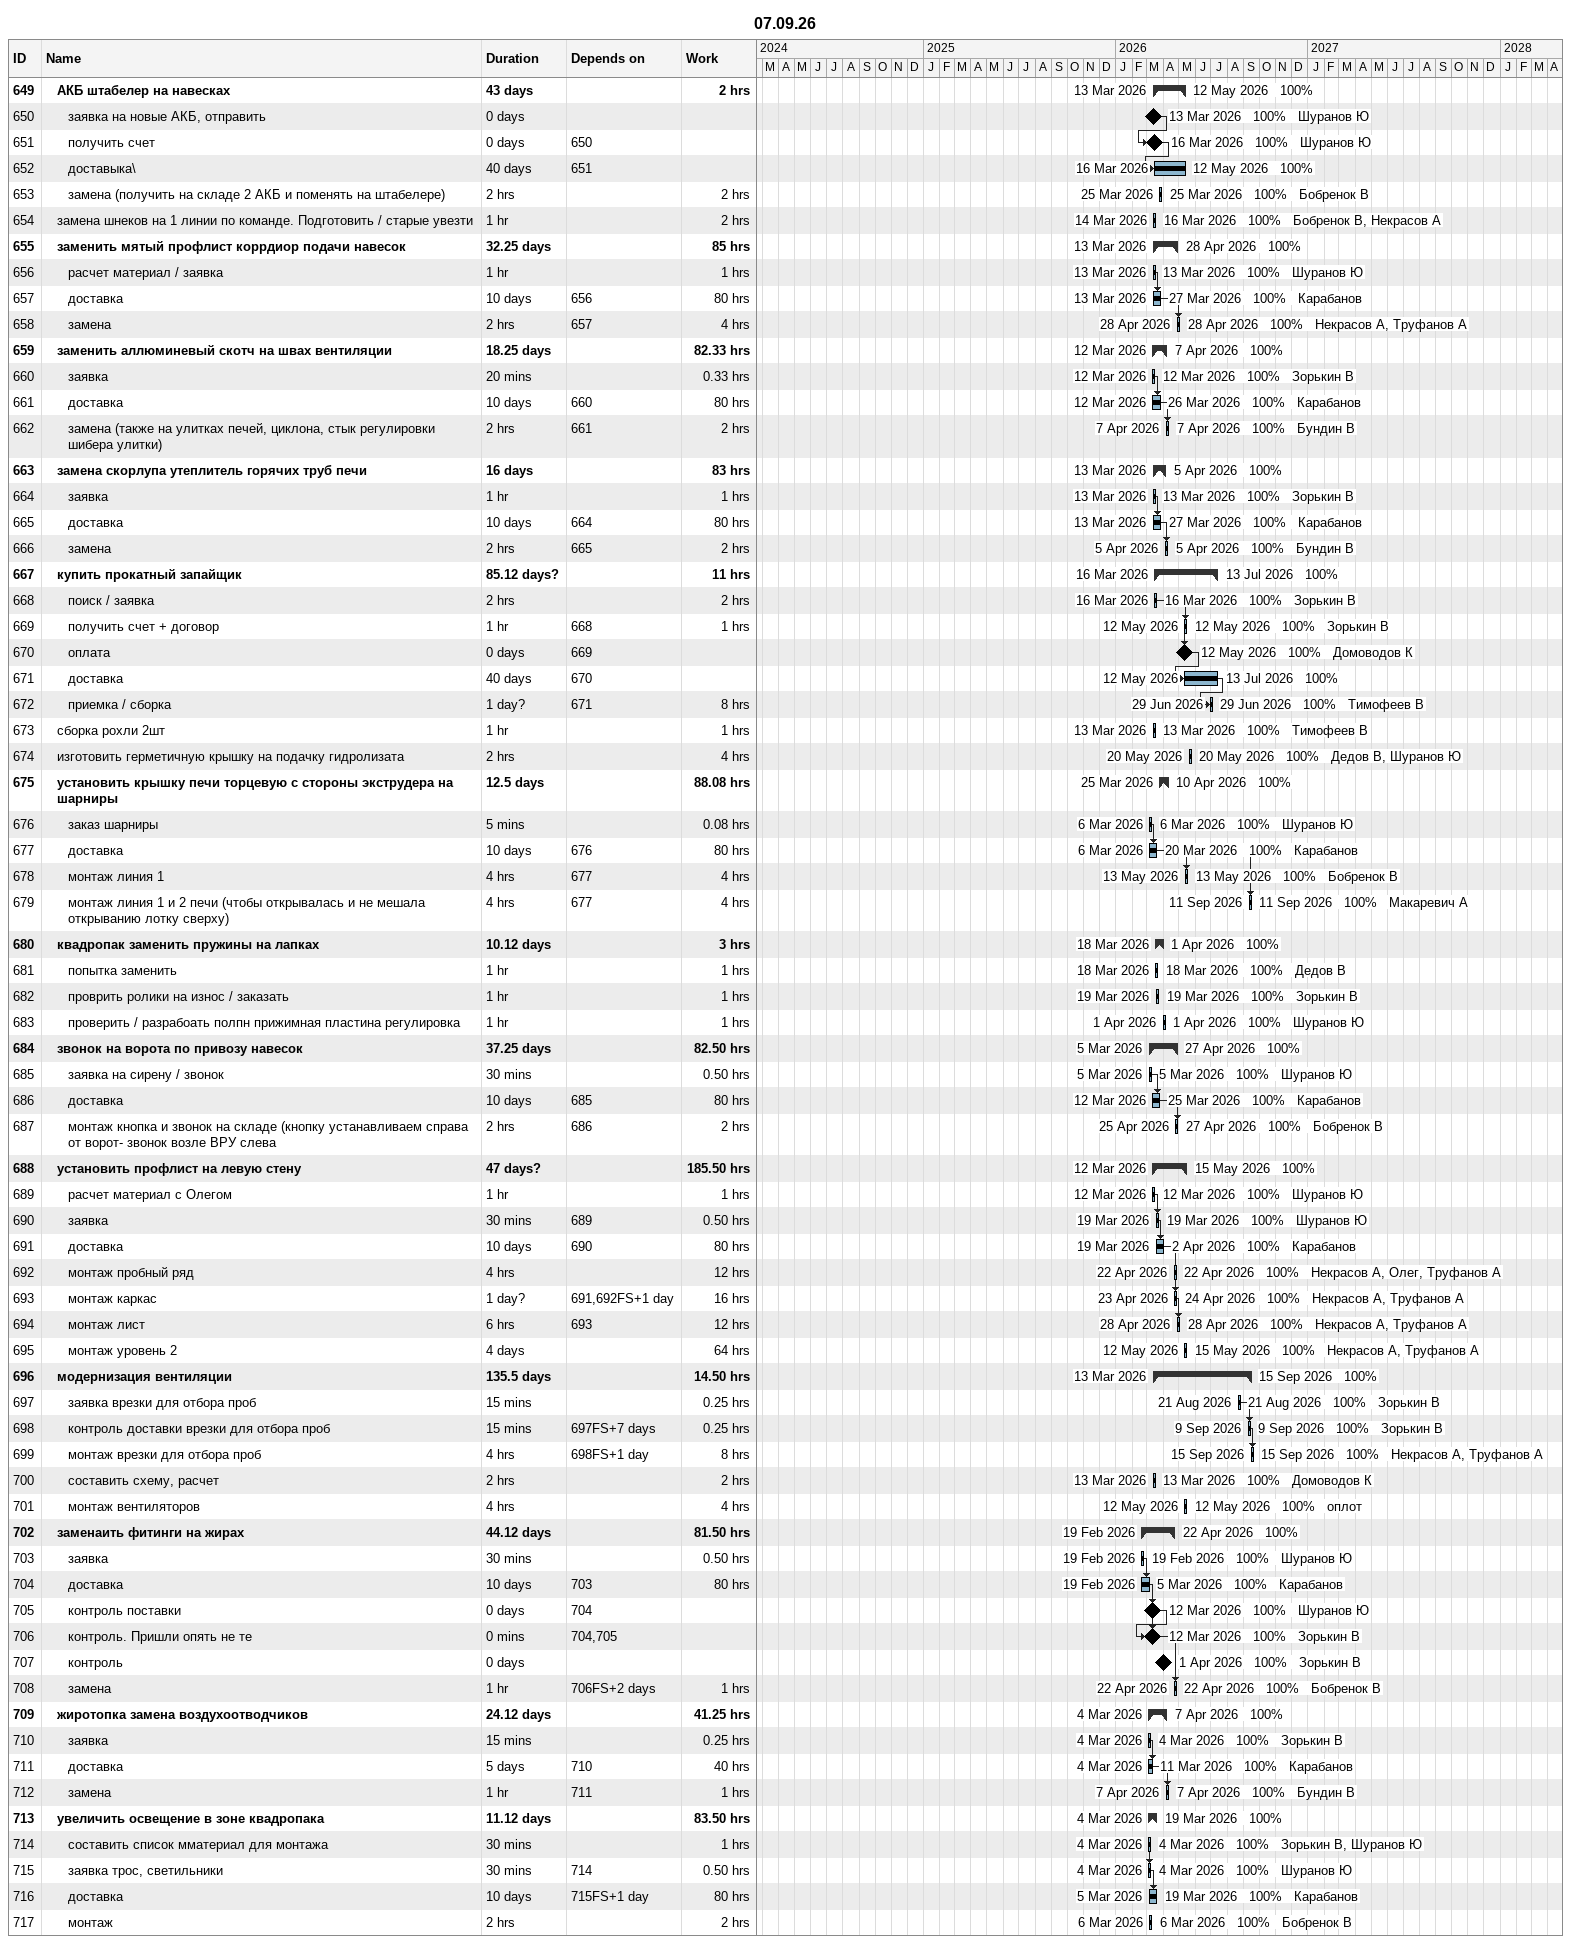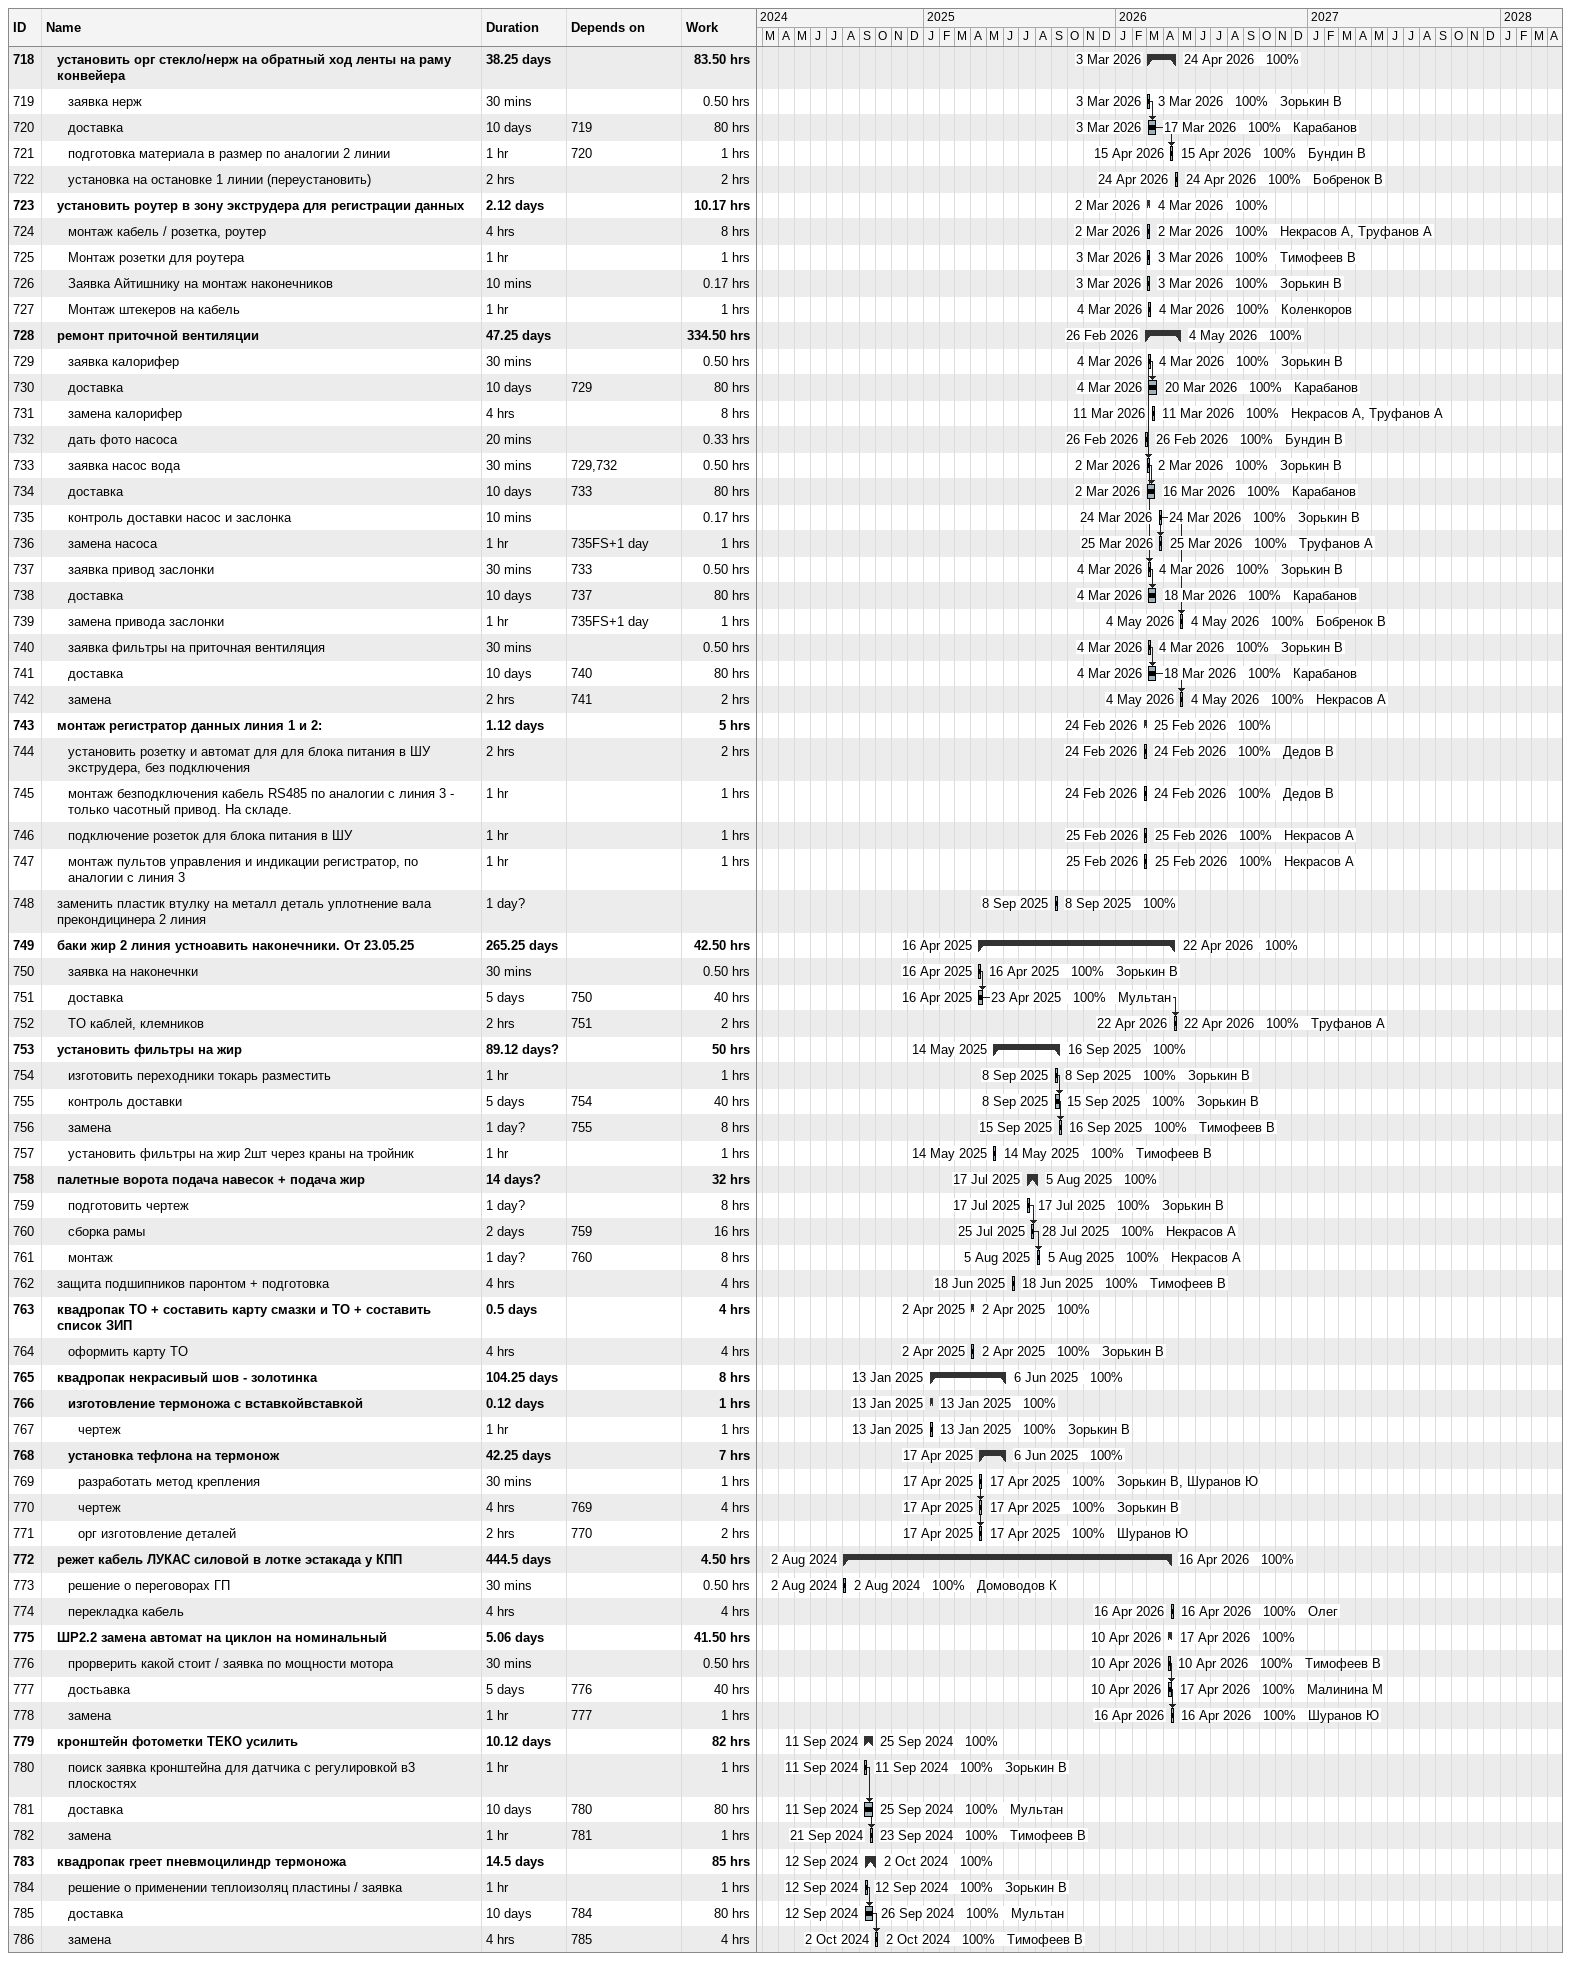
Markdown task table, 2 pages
07.09.26

| ID | Level | Task | Duration | Start | Finish | Predecessors | Resources | % complete | Work (h) |
|---|---|---|---|---|---|---|---|---|---|
| 649 | 2 | **АКБ штабелер на навесках** | 43d | 2026-03-13 | 2026-05-12 |  |  | 100 | 2 |
| 650 | 3 | заявка на новые АКБ, отправить | 0d | 2026-03-13 | 2026-03-13 |  | Шуранов Ю | 100 |  |
| 651 | 3 | получить счет | 0d | 2026-03-16 | 2026-03-16 | 650 | Шуранов Ю | 100 |  |
| 652 | 3 | доставыка\ | 40d | 2026-03-16 | 2026-05-12 | 651 |  | 100 |  |
| 653 | 3 | замена (получить на складе 2 АКБ и поменять на штабелере) | 2h | 2026-03-25 | 2026-03-25 |  | Бобренок В | 100 | 2 |
| 654 | 2 | замена шнеков на 1 линии по команде. Подготовить / старые увезти | 1h | 2026-03-14 | 2026-03-16 |  | Бобренок В, Некрасов А | 100 | 2 |
| 655 | 2 | **заменить мятый профлист коррдиор подачи навесок** | 32.25d | 2026-03-13 | 2026-04-28 |  |  | 100 | 85 |
| 656 | 3 | расчет материал / заявка | 1h | 2026-03-13 | 2026-03-13 |  | Шуранов Ю | 100 | 1 |
| 657 | 3 | доставка | 10d | 2026-03-13 | 2026-03-27 | 656 | Карабанов | 100 | 80 |
| 658 | 3 | замена | 2h | 2026-04-28 | 2026-04-28 | 657 | Некрасов А, Труфанов А | 100 | 4 |
| 659 | 2 | **заменить аллюминевый скотч на швах вентиляции** | 18.25d | 2026-03-12 | 2026-04-07 |  |  | 100 | 82.33 |
| 660 | 3 | заявка | 20min | 2026-03-12 | 2026-03-12 |  | Зорькин В | 100 | 0.33 |
| 661 | 3 | доставка | 10d | 2026-03-12 | 2026-03-26 | 660 | Карабанов | 100 | 80 |
| 662 | 3 | замена (также на улитках печей, циклона, стык регулировки шибера улитки) | 2h | 2026-04-07 | 2026-04-07 | 661 | Бундин В | 100 | 2 |
| 663 | 2 | **замена скорлупа утеплитель горячих труб печи** | 16d | 2026-03-13 | 2026-04-05 |  |  | 100 | 83 |
| 664 | 3 | заявка | 1h | 2026-03-13 | 2026-03-13 |  | Зорькин В | 100 | 1 |
| 665 | 3 | доставка | 10d | 2026-03-13 | 2026-03-27 | 664 | Карабанов | 100 | 80 |
| 666 | 3 | замена | 2h | 2026-04-05 | 2026-04-05 | 665 | Бундин В | 100 | 2 |
| 667 | 2 | **купить прокатный запайщик** | 85.12d? | 2026-03-16 | 2026-07-13 |  |  | 100 | 11 |
| 668 | 3 | поиск / заявка | 2h | 2026-03-16 | 2026-03-16 |  | Зорькин В | 100 | 2 |
| 669 | 3 | получить счет + договор | 1h | 2026-05-12 | 2026-05-12 | 668 | Зорькин В | 100 | 1 |
| 670 | 3 | оплата | 0d | 2026-05-12 | 2026-05-12 | 669 | Домоводов К | 100 |  |
| 671 | 3 | доставка | 40d | 2026-05-12 | 2026-07-13 | 670 |  | 100 |  |
| 672 | 3 | приемка / сборка | 1d? | 2026-06-29 | 2026-06-29 | 671 | Тимофеев В | 100 | 8 |
| 673 | 2 | сборка рохли 2шт | 1h | 2026-03-13 | 2026-03-13 |  | Тимофеев В | 100 | 1 |
| 674 | 2 | изготовить герметичную крышку на подачку гидролизата | 2h | 2026-05-20 | 2026-05-20 |  | Дедов В, Шуранов Ю | 100 | 4 |
| 675 | 2 | **установить крышку печи торцевую с стороны экструдера на шарниры** | 12.5d | 2026-03-25 | 2026-04-10 |  |  | 100 | 88.08 |
| 676 | 3 | заказ шарниры | 5min | 2026-03-06 | 2026-03-06 |  | Шуранов Ю | 100 | 0.08 |
| 677 | 3 | доставка | 10d | 2026-03-06 | 2026-03-20 | 676 | Карабанов | 100 | 80 |
| 678 | 3 | монтаж линия 1 | 4h | 2026-05-13 | 2026-05-13 | 677 | Бобренок В | 100 | 4 |
| 679 | 3 | монтаж линия 1 и 2 печи (чтобы открывалась и не мешала открыванию лотку сверху) | 4h | 2026-09-11 | 2026-09-11 | 677 | Макаревич А | 100 | 4 |
| 680 | 2 | **квадропак заменить пружины на лапках** | 10.12d | 2026-03-18 | 2026-04-01 |  |  | 100 | 3 |
| 681 | 3 | попытка заменить | 1h | 2026-03-18 | 2026-03-18 |  | Дедов В | 100 | 1 |
| 682 | 3 | проврить ролики на износ / заказать | 1h | 2026-03-19 | 2026-03-19 |  | Зорькин В | 100 | 1 |
| 683 | 3 | проверить / разрабоать полпн прижимная пластина регулировка | 1h | 2026-04-01 | 2026-04-01 |  | Шуранов Ю | 100 | 1 |
| 684 | 2 | **звонок на ворота по привозу навесок** | 37.25d | 2026-03-05 | 2026-04-27 |  |  | 100 | 82.50 |
| 685 | 3 | заявка на сирену / звонок | 30min | 2026-03-05 | 2026-03-05 |  | Шуранов Ю | 100 | 0.50 |
| 686 | 3 | доставка | 10d | 2026-03-12 | 2026-03-25 | 685 | Карабанов | 100 | 80 |
| 687 | 3 | монтаж кнопка и звонок на складе (кнопку устанавливаем справа от ворот- звонок возле ВРУ слева | 2h | 2026-04-25 | 2026-04-27 | 686 | Бобренок В | 100 | 2 |
| 688 | 2 | **установить профлист на левую стену** | 47d? | 2026-03-12 | 2026-05-15 |  |  | 100 | 185.50 |
| 689 | 3 | расчет материал с Олегом | 1h | 2026-03-12 | 2026-03-12 |  | Шуранов Ю | 100 | 1 |
| 690 | 3 | заявка | 30min | 2026-03-19 | 2026-03-19 | 689 | Шуранов Ю | 100 | 0.50 |
| 691 | 3 | доставка | 10d | 2026-03-19 | 2026-04-02 | 690 | Карабанов | 100 | 80 |
| 692 | 3 | монтаж пробный ряд | 4h | 2026-04-22 | 2026-04-22 |  | Некрасов А, Олег, Труфанов А | 100 | 12 |
| 693 | 3 | монтаж каркас | 1d? | 2026-04-23 | 2026-04-24 | 691, 692FS+1d | Некрасов А, Труфанов А | 100 | 16 |
| 694 | 3 | монтаж лист | 6h | 2026-04-28 | 2026-04-28 | 693 | Некрасов А, Труфанов А | 100 | 12 |
| 695 | 3 | монтаж уровень 2 | 4d | 2026-05-12 | 2026-05-15 |  | Некрасов А, Труфанов А | 100 | 64 |
| 696 | 2 | **модернизация вентиляции** | 135.5d | 2026-03-13 | 2026-09-15 |  |  | 100 | 14.50 |
| 697 | 3 | заявка врезки для отбора проб | 15min | 2026-08-21 | 2026-08-21 |  | Зорькин В | 100 | 0.25 |
| 698 | 3 | контроль доставки врезки для отбора проб | 15min | 2026-09-09 | 2026-09-09 | 697FS+7d | Зорькин В | 100 | 0.25 |
| 699 | 3 | монтаж врезки для отбора проб | 4h | 2026-09-15 | 2026-09-15 | 698FS+1d | Некрасов А, Труфанов А | 100 | 8 |
| 700 | 3 | составить схему, расчет | 2h | 2026-03-13 | 2026-03-13 |  | Домоводов К | 100 | 2 |
| 701 | 3 | монтаж вентиляторов | 4h | 2026-05-12 | 2026-05-12 |  | оплот | 100 | 4 |
| 702 | 2 | **заменаить фитинги на жирах** | 44.12d | 2026-02-19 | 2026-04-22 |  |  | 100 | 81.50 |
| 703 | 3 | заявка | 30min | 2026-02-19 | 2026-02-19 |  | Шуранов Ю | 100 | 0.50 |
| 704 | 3 | доставка | 10d | 2026-02-19 | 2026-03-05 | 703 | Карабанов | 100 | 80 |
| 705 | 3 | контроль поставки | 0d | 2026-03-12 | 2026-03-12 | 704 | Шуранов Ю | 100 |  |
| 706 | 3 | контроль. Пришли опять не те | 0min | 2026-03-12 | 2026-03-12 | 704, 705 | Зорькин В | 100 |  |
| 707 | 3 | контроль | 0d | 2026-04-01 | 2026-04-01 |  | Зорькин В | 100 |  |
| 708 | 3 | замена | 1h | 2026-04-22 | 2026-04-22 | 706FS+2d | Бобренок В | 100 | 1 |
| 709 | 2 | **жиротопка замена воздухоотводчиков** | 24.12d | 2026-03-04 | 2026-04-07 |  |  | 100 | 41.25 |
| 710 | 3 | заявка | 15min | 2026-03-04 | 2026-03-04 |  | Зорькин В | 100 | 0.25 |
| 711 | 3 | доставка | 5d | 2026-03-04 | 2026-03-11 | 710 | Карабанов | 100 | 40 |
| 712 | 3 | замена | 1h | 2026-04-07 | 2026-04-07 | 711 | Бундин В | 100 | 1 |
| 713 | 2 | **увеличить освещение в зоне квадропака** | 11.12d | 2026-03-04 | 2026-03-19 |  |  | 100 | 83.50 |
| 714 | 3 | составить список мматериал для монтажа | 30min | 2026-03-04 | 2026-03-04 |  | Зорькин В, Шуранов Ю | 100 | 1 |
| 715 | 3 | заявка трос, светильники | 30min | 2026-03-04 | 2026-03-04 | 714 | Шуранов Ю | 100 | 0.50 |
| 716 | 3 | доставка | 10d | 2026-03-05 | 2026-03-19 | 715FS+1d | Карабанов | 100 | 80 |
| 717 | 3 | монтаж | 2h | 2026-03-06 | 2026-03-06 |  | Бобренок В | 100 | 2 |
| 718 | 2 | **установить орг стекло/нерж на обратный ход ленты на раму конвейера** | 38.25d | 2026-03-03 | 2026-04-24 |  |  | 100 | 83.50 |
| 719 | 3 | заявка нерж | 30min | 2026-03-03 | 2026-03-03 |  | Зорькин В | 100 | 0.50 |
| 720 | 3 | доставка | 10d | 2026-03-03 | 2026-03-17 | 719 | Карабанов | 100 | 80 |
| 721 | 3 | подготовка материала в размер по аналогии 2 линии | 1h | 2026-04-15 | 2026-04-15 | 720 | Бундин В | 100 | 1 |
| 722 | 3 | установка на остановке 1 линии (переустановить) | 2h | 2026-04-24 | 2026-04-24 |  | Бобренок В | 100 | 2 |
| 723 | 2 | **установить роутер в зону экструдера для регистрации данных** | 2.12d | 2026-03-02 | 2026-03-04 |  |  | 100 | 10.17 |
| 724 | 3 | монтаж кабель / розетка, роутер | 4h | 2026-03-02 | 2026-03-02 |  | Некрасов А, Труфанов А | 100 | 8 |
| 725 | 3 | Монтаж розетки для роутера | 1h | 2026-03-03 | 2026-03-03 |  | Тимофеев В | 100 | 1 |
| 726 | 3 | Заявка Айтишнику на монтаж наконечников | 10min | 2026-03-03 | 2026-03-03 |  | Зорькин В | 100 | 0.17 |
| 727 | 3 | Монтаж штекеров на кабель | 1h | 2026-03-04 | 2026-03-04 |  | Коленкоров | 100 | 1 |
| 728 | 2 | **ремонт приточной вентиляции** | 47.25d | 2026-02-26 | 2026-05-04 |  |  | 100 | 334.50 |
| 729 | 3 | заявка калорифер | 30min | 2026-03-04 | 2026-03-04 |  | Зорькин В | 100 | 0.50 |
| 730 | 3 | доставка | 10d | 2026-03-04 | 2026-03-20 | 729 | Карабанов | 100 | 80 |
| 731 | 3 | замена калорифер | 4h | 2026-03-11 | 2026-03-11 |  | Некрасов А, Труфанов А | 100 | 8 |
| 732 | 3 | дать фото насоса | 20min | 2026-02-26 | 2026-02-26 |  | Бундин В | 100 | 0.33 |
| 733 | 3 | заявка насос вода | 30min | 2026-03-02 | 2026-03-02 | 729, 732 | Зорькин В | 100 | 0.50 |
| 734 | 3 | доставка | 10d | 2026-03-02 | 2026-03-16 | 733 | Карабанов | 100 | 80 |
| 735 | 3 | контроль доставки насос и заслонка | 10min | 2026-03-24 | 2026-03-24 |  | Зорькин В | 100 | 0.17 |
| 736 | 3 | замена насоса | 1h | 2026-03-25 | 2026-03-25 | 735FS+1d | Труфанов А | 100 | 1 |
| 737 | 3 | заявка привод заслонки | 30min | 2026-03-04 | 2026-03-04 | 733 | Зорькин В | 100 | 0.50 |
| 738 | 3 | доставка | 10d | 2026-03-04 | 2026-03-18 | 737 | Карабанов | 100 | 80 |
| 739 | 3 | замена привода заслонки | 1h | 2026-05-04 | 2026-05-04 | 735FS+1d | Бобренок В | 100 | 1 |
| 740 | 3 | заявка фильтры на приточная вентиляция | 30min | 2026-03-04 | 2026-03-04 |  | Зорькин В | 100 | 0.50 |
| 741 | 3 | доставка | 10d | 2026-03-04 | 2026-03-18 | 740 | Карабанов | 100 | 80 |
| 742 | 3 | замена | 2h | 2026-05-04 | 2026-05-04 | 741 | Некрасов А | 100 | 2 |
| 743 | 2 | **монтаж регистратор данных линия 1 и 2:** | 1.12d | 2026-02-24 | 2026-02-25 |  |  | 100 | 5 |
| 744 | 3 | установить розетку и автомат для для блока питания в ШУ экструдера, без подключения | 2h | 2026-02-24 | 2026-02-24 |  | Дедов В | 100 | 2 |
| 745 | 3 | монтаж безподключения кабель RS485 по аналогии с линия 3 - только часотный привод. На складе. | 1h | 2026-02-24 | 2026-02-24 |  | Дедов В | 100 | 1 |
| 746 | 3 | подключение розеток для блока питания в ШУ | 1h | 2026-02-25 | 2026-02-25 |  | Некрасов А | 100 | 1 |
| 747 | 3 | монтаж пультов управления и индикации регистратор, по аналогии с линия 3 | 1h | 2026-02-25 | 2026-02-25 |  | Некрасов А | 100 | 1 |
| 748 | 2 | заменить пластик втулку на металл деталь уплотнение вала прекондицинера 2 линия | 1d? | 2025-09-08 | 2025-09-08 |  |  | 100 |  |
| 749 | 2 | **баки жир 2 линия устноавить наконечники. От 23.05.25** | 265.25d | 2025-04-16 | 2026-04-22 |  |  | 100 | 42.50 |
| 750 | 3 | заявка на наконечнки | 30min | 2025-04-16 | 2025-04-16 |  | Зорькин В | 100 | 0.50 |
| 751 | 3 | доставка | 5d | 2025-04-16 | 2025-04-23 | 750 | Мультан | 100 | 40 |
| 752 | 3 | ТО каблей, клемников | 2h | 2026-04-22 | 2026-04-22 | 751 | Труфанов А | 100 | 2 |
| 753 | 2 | **установить фильтры на жир** | 89.12d? | 2025-05-14 | 2025-09-16 |  |  | 100 | 50 |
| 754 | 3 | изготовить переходники токарь разместить | 1h | 2025-09-08 | 2025-09-08 |  | Зорькин В | 100 | 1 |
| 755 | 3 | контроль доставки | 5d | 2025-09-08 | 2025-09-15 | 754 | Зорькин В | 100 | 40 |
| 756 | 3 | замена | 1d? | 2025-09-15 | 2025-09-16 | 755 | Тимофеев В | 100 | 8 |
| 757 | 3 | установить фильтры на жир 2шт через краны на тройник | 1h | 2025-05-14 | 2025-05-14 |  | Тимофеев В | 100 | 1 |
| 758 | 2 | **палетные ворота подача навесок + подача жир** | 14d? | 2025-07-17 | 2025-08-05 |  |  | 100 | 32 |
| 759 | 3 | подготовить чертеж | 1d? | 2025-07-17 | 2025-07-17 |  | Зорькин В | 100 | 8 |
| 760 | 3 | сборка рамы | 2d | 2025-07-25 | 2025-07-28 | 759 | Некрасов А | 100 | 16 |
| 761 | 3 | монтаж | 1d? | 2025-08-05 | 2025-08-05 | 760 | Некрасов А | 100 | 8 |
| 762 | 2 | защита подшипников паронтом + подготовка | 4h | 2025-06-18 | 2025-06-18 |  | Тимофеев В | 100 | 4 |
| 763 | 2 | **квадропак ТО + составить карту смазки и ТО + составить список ЗИП** | 0.5d | 2025-04-02 | 2025-04-02 |  |  | 100 | 4 |
| 764 | 3 | оформить карту ТО | 4h | 2025-04-02 | 2025-04-02 |  | Зорькин В | 100 | 4 |
| 765 | 2 | **квадропак некрасивый шов - золотинка** | 104.25d | 2025-01-13 | 2025-06-06 |  |  | 100 | 8 |
| 766 | 3 | **изготовление термоножа с вставкойвставкой** | 0.12d | 2025-01-13 | 2025-01-13 |  |  | 100 | 1 |
| 767 | 4 | чертеж | 1h | 2025-01-13 | 2025-01-13 |  | Зорькин В | 100 | 1 |
| 768 | 3 | **установка тефлона на термонож** | 42.25d | 2025-04-17 | 2025-06-06 |  |  | 100 | 7 |
| 769 | 4 | разработать метод крепления | 30min | 2025-04-17 | 2025-04-17 |  | Зорькин В, Шуранов Ю | 100 | 1 |
| 770 | 4 | чертеж | 4h | 2025-04-17 | 2025-04-17 | 769 | Зорькин В | 100 | 4 |
| 771 | 4 | орг изготовление деталей | 2h | 2025-04-17 | 2025-04-17 | 770 | Шуранов Ю | 100 | 2 |
| 772 | 2 | **режет кабель ЛУКАС силовой в лотке эстакада у КПП** | 444.5d | 2024-08-02 | 2026-04-16 |  |  | 100 | 4.50 |
| 773 | 3 | решение о переговорах ГП | 30min | 2024-08-02 | 2024-08-02 |  | Домоводов К | 100 | 0.50 |
| 774 | 3 | перекладка кабель | 4h | 2026-04-16 | 2026-04-16 |  | Олег | 100 | 4 |
| 775 | 2 | **ШР2.2 замена автомат на циклон на номинальный** | 5.06d | 2026-04-10 | 2026-04-17 |  |  | 100 | 41.50 |
| 776 | 3 | прорверить какой стоит / заявка по мощности мотора | 30min | 2026-04-10 | 2026-04-10 |  | Тимофеев В | 100 | 0.50 |
| 777 | 3 | достьавка | 5d | 2026-04-10 | 2026-04-17 | 776 | Малинина М | 100 | 40 |
| 778 | 3 | замена | 1h | 2026-04-16 | 2026-04-16 | 777 | Шуранов Ю | 100 | 1 |
| 779 | 2 | **кронштейн фотометки ТЕКО усилить** | 10.12d | 2024-09-11 | 2024-09-25 |  |  | 100 | 82 |
| 780 | 3 | поиск заявка кронштейна для датчика с регулировкой в3 плоскостях | 1h | 2024-09-11 | 2024-09-11 |  | Зорькин В | 100 | 1 |
| 781 | 3 | доставка | 10d | 2024-09-11 | 2024-09-25 | 780 | Мультан | 100 | 80 |
| 782 | 3 | замена | 1h | 2024-09-21 | 2024-09-23 | 781 | Тимофеев В | 100 | 1 |
| 783 | 2 | **квадропак греет пневмоцилиндр термоножа** | 14.5d | 2024-09-12 | 2024-10-02 |  |  | 100 | 85 |
| 784 | 3 | решение о применении теплоизоляц пластины / заявка | 1h | 2024-09-12 | 2024-09-12 |  | Зорькин В | 100 | 1 |
| 785 | 3 | доставка | 10d | 2024-09-12 | 2024-09-26 | 784 | Мультан | 100 | 80 |
| 786 | 3 | замена | 4h | 2024-10-02 | 2024-10-02 | 785 | Тимофеев В | 100 | 4 |
